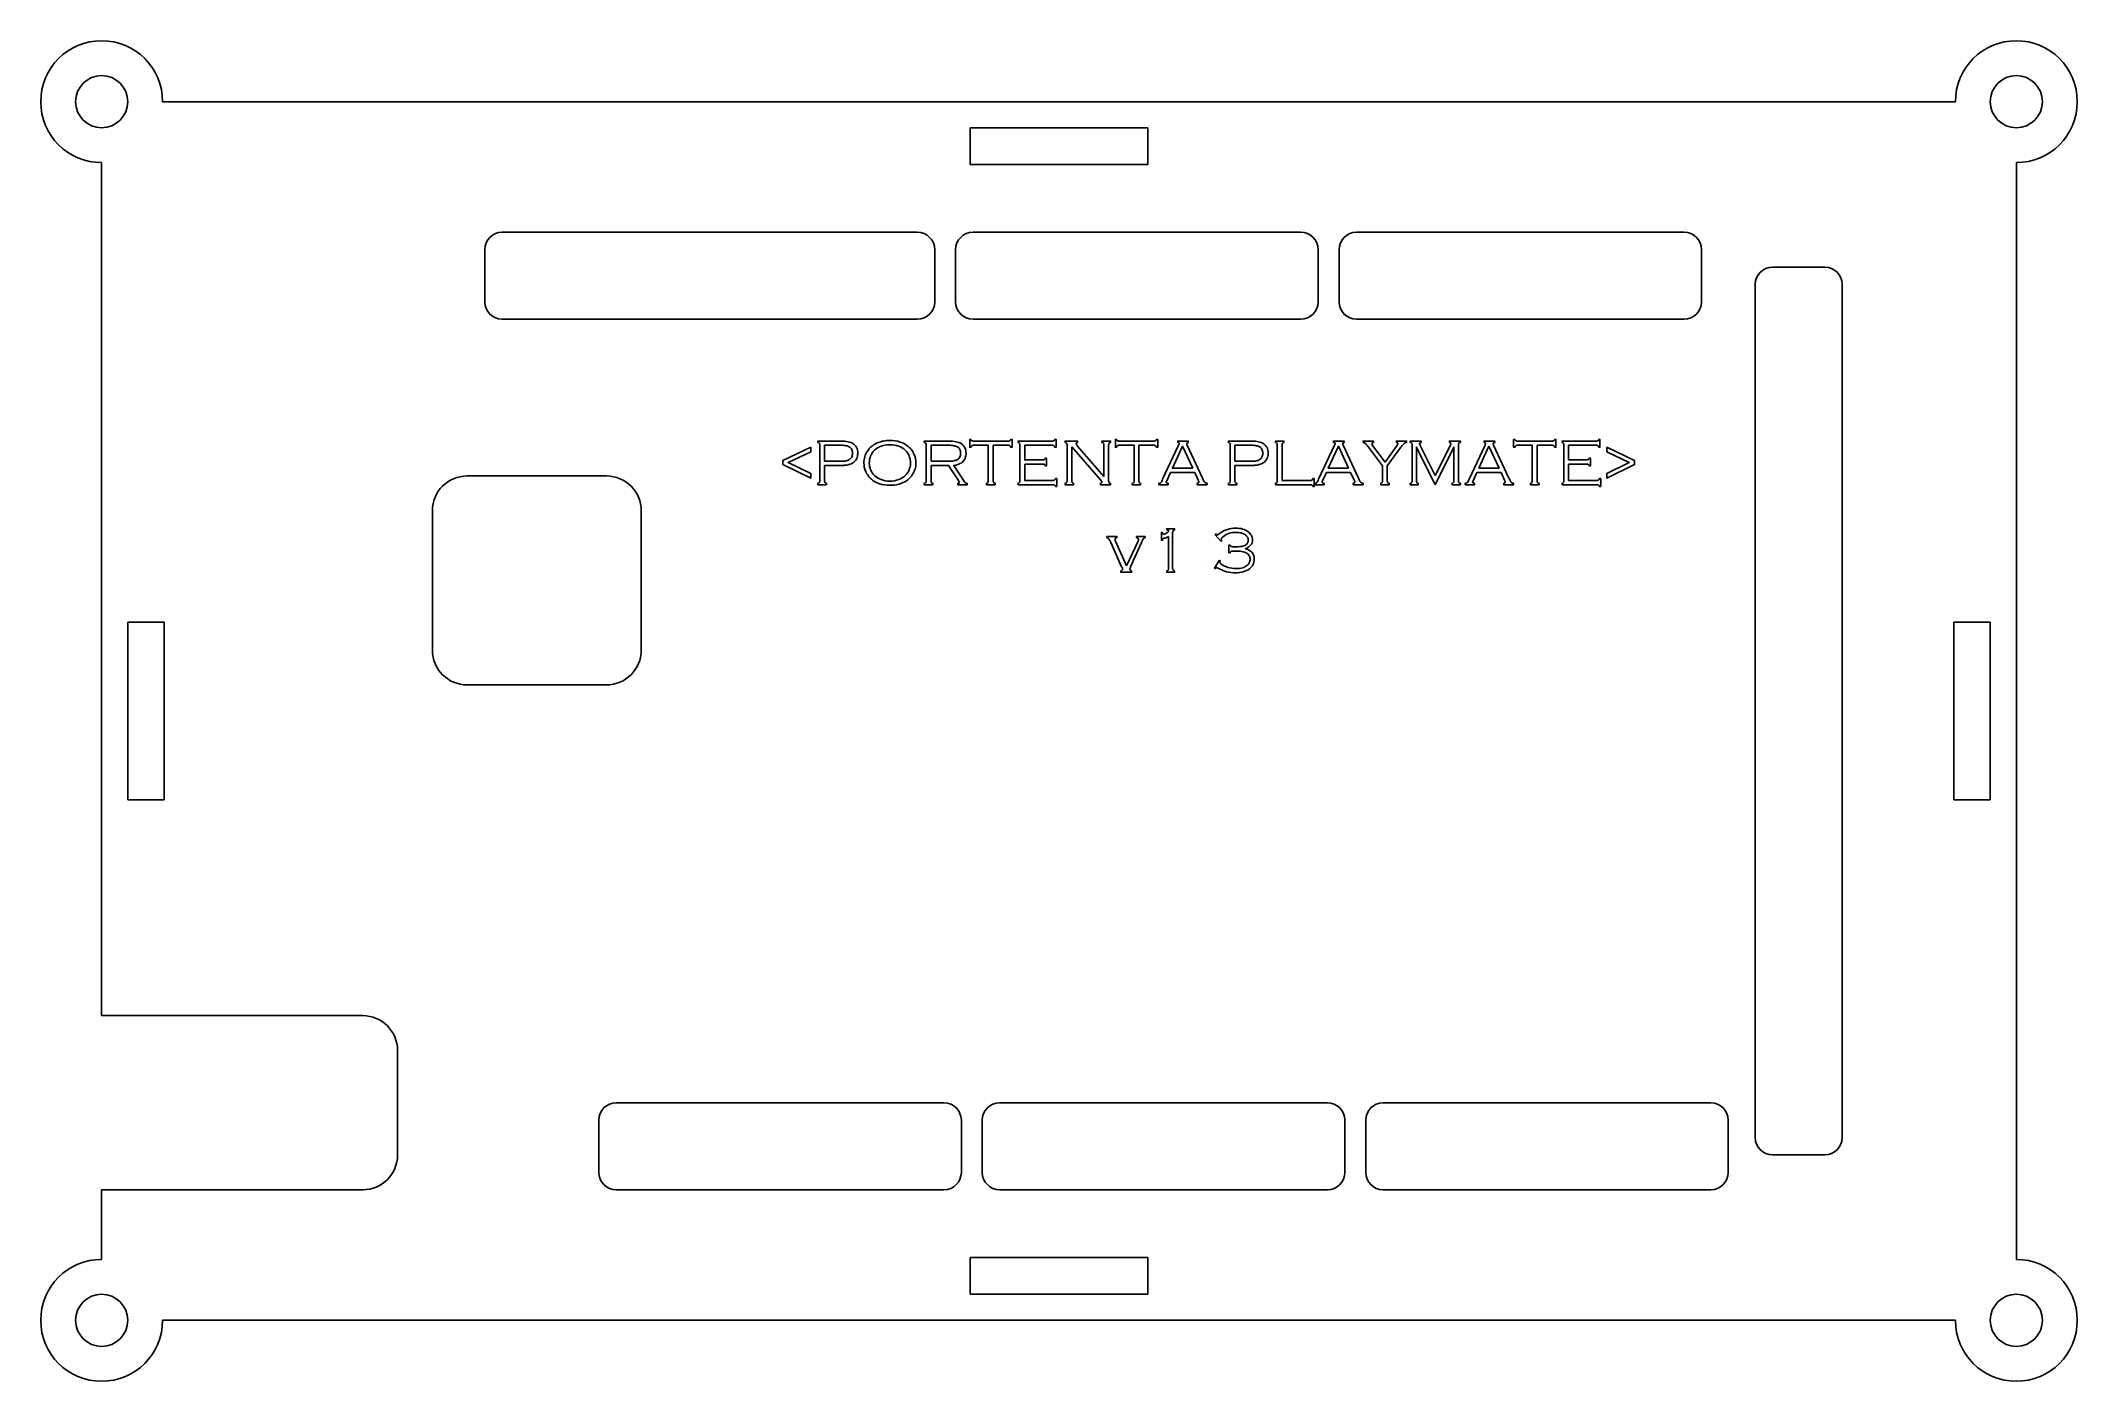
# Model space of a CAD drawing. Header units: millimetres. Extents: x -4 to 114, y -4 to 74.
import ezdxf

# ---------------------------------------------------------------- set-up
doc = ezdxf.new("R2010")
doc.units = ezdxf.units.MM

msp = doc.modelspace()

# ---------------------------------------------------------------- linework, layer by layer
at = {"color": 7, "linetype": 'Continuous', "lineweight": 25}
for p, q in [((106.5, 70), (3.5, 70)), ((60.1, 68.5), (49.9, 68.5)), ((49.9, 68.5), (49.9, 66.4)), ((60.1, 66.4), (60.1, 68.5)), ((0, 66.5), (0, 17.5)), ((49.9, 66.4), (60.1, 66.4)), ((110, 3.5), (110, 66.5)), ((46.86, 62.5), (23.01, 62.5)), ((68.89, 62.5), (50.06, 62.5)), ((90.91, 62.5), (72.09, 62.5)), ((22.01, 61.5), (22.01, 58.5)), ((47.86, 58.5), (47.86, 61.5)), ((49.06, 61.5), (49.06, 58.5)), ((69.89, 58.5), (69.89, 61.5)), ((71.09, 61.5), (71.09, 58.5)), ((91.91, 58.5), (91.91, 61.5)), ((99, 60.5), (96, 60.5)), ((95, 59.5), (95, 10.5)), ((100, 10.5), (100, 59.5)), ((23.01, 57.5), (46.86, 57.5)), ((50.06, 57.5), (68.89, 57.5)), ((72.09, 57.5), (90.91, 57.5)), ((29, 48.5), (21, 48.5)), ((19, 46.5), (19, 38.5)), ((31, 38.5), (31, 46.5)), ((3.6, 40.1), (1.5, 40.1)), ((1.5, 40.1), (1.5, 29.9)), ((3.6, 29.9), (3.6, 40.1)), ((108.5, 40.1), (106.4, 40.1)), ((106.4, 40.1), (106.4, 29.9)), ((108.5, 29.9), (108.5, 40.1)), ((21, 36.5), (29, 36.5)), ((1.5, 29.9), (3.6, 29.9)), ((106.4, 29.9), (108.5, 29.9)), ((15, 17.5), (0, 17.5)), ((17, 9.5), (17, 15.5)), ((48.39, 12.5), (29.56, 12.5)), ((70.42, 12.5), (51.59, 12.5)), ((92.45, 12.5), (73.62, 12.5)), ((28.56, 11.5), (28.56, 8.5)), ((49.39, 8.5), (49.39, 11.5)), ((50.59, 11.5), (50.59, 8.5)), ((71.42, 8.5), (71.42, 11.5)), ((72.62, 11.5), (72.62, 8.5)), ((93.45, 8.5), (93.45, 11.5)), ((96, 9.5), (99, 9.5)), ((0, 7.5), (15, 7.5)), ((0, 7.5), (0, 3.5)), ((29.56, 7.5), (48.39, 7.5)), ((51.59, 7.5), (70.42, 7.5)), ((73.62, 7.5), (92.45, 7.5)), ((60.1, 3.6), (49.9, 3.6)), ((49.9, 3.6), (49.9, 1.5)), ((60.1, 1.5), (60.1, 3.6)), ((49.9, 1.5), (60.1, 1.5)), ((3.5, 0), (106.5, 0))]:
    msp.add_line(p, q, dxfattribs=at)
at = {"color": 7, "linetype": 'Continuous'}
msp.add_line((63.24, 43.35), (63.24, 43.35), dxfattribs=at)
at = {"color": 7, "linetype": 'Continuous', "flags": 128}
for points in [[(41.53, 49.11), (41.53, 48.2), (41.53, 48.2), (41.54, 48.17), (41.54, 48.15), (41.55, 48.13), (41.56, 48.12), (41.57, 48.1), (41.59, 48.09), (41.61, 48.08), (41.64, 48.07), (41.64, 48.07), (41.64, 48), (41.64, 48), (41.15, 48), (41.15, 48), (41.15, 48.07), (41.15, 48.07), (41.18, 48.08), (41.2, 48.09), (41.22, 48.1), (41.23, 48.12), (41.24, 48.13), (41.25, 48.15), (41.26, 48.18), (41.26, 48.2), (41.26, 48.2), (41.26, 50.3), (41.26, 50.3), (41.26, 50.33), (41.25, 50.35), (41.24, 50.37), (41.23, 50.38), (41.22, 50.4), (41.2, 50.41), (41.18, 50.42), (41.15, 50.43), (41.15, 50.43), (41.15, 50.5), (41.15, 50.5), (42.46, 50.5), (42.46, 50.5), (42.59, 50.5), (42.7, 50.49), (42.8, 50.48), (42.88, 50.47), (42.96, 50.45), (43.03, 50.43), (43.1, 50.4), (43.16, 50.36), (43.16, 50.36), (43.22, 50.32), (43.27, 50.27), (43.32, 50.21), (43.36, 50.15), (43.36, 50.15), (43.4, 50.07), (43.42, 49.99), (43.44, 49.9), (43.44, 49.81), (43.44, 49.81), (43.44, 49.75), (43.43, 49.69), (43.42, 49.63), (43.4, 49.57), (43.38, 49.52), (43.36, 49.46), (43.32, 49.41), (43.29, 49.37), (43.29, 49.37), (43.22, 49.3), (43.15, 49.25), (43.07, 49.2), (42.98, 49.17), (42.93, 49.15), (42.88, 49.14), (42.82, 49.13), (42.75, 49.13), (42.68, 49.12), (42.61, 49.11), (42.53, 49.11), (42.45, 49.11), (42.45, 49.11), (41.53, 49.11)], [(45.28, 50.53), (45.44, 50.53), (45.59, 50.51), (45.74, 50.49), (45.88, 50.45), (46.01, 50.4), (46.13, 50.34), (46.24, 50.27), (46.34, 50.19), (46.34, 50.19), (46.4, 50.14), (46.45, 50.09), (46.5, 50.04), (46.54, 49.98), (46.58, 49.92), (46.62, 49.86), (46.65, 49.79), (46.68, 49.72), (46.68, 49.72), (46.73, 49.61), (46.75, 49.49), (46.77, 49.36), (46.78, 49.23), (46.78, 49.23), (46.77, 49.15), (46.77, 49.06), (46.75, 48.97), (46.73, 48.89), (46.7, 48.81), (46.66, 48.73), (46.62, 48.65), (46.57, 48.57), (46.57, 48.57), (46.52, 48.49), (46.45, 48.41), (46.38, 48.34), (46.31, 48.28), (46.23, 48.22), (46.14, 48.17), (46.05, 48.12), (45.95, 48.08), (45.95, 48.08), (45.88, 48.05), (45.8, 48.03), (45.72, 48.01), (45.64, 47.99), (45.55, 47.98), (45.47, 47.97), (45.38, 47.97), (45.28, 47.97), (45.28, 47.97), (45.12, 47.97), (44.97, 47.99), (44.83, 48.01), (44.69, 48.05), (44.56, 48.1), (44.44, 48.16), (44.33, 48.23), (44.23, 48.31), (44.23, 48.31), (44.17, 48.36), (44.12, 48.41), (44.07, 48.46), (44.03, 48.52), (43.99, 48.58), (43.95, 48.64), (43.92, 48.71), (43.88, 48.78), (43.88, 48.78), (43.84, 48.89), (43.81, 49.01), (43.8, 49.13), (43.79, 49.25), (43.79, 49.25), (43.79, 49.34), (43.8, 49.43), (43.82, 49.52), (43.84, 49.61), (43.87, 49.69), (43.91, 49.77), (43.95, 49.85), (43.99, 49.93), (43.99, 49.93), (44.05, 50.01), (44.11, 50.09), (44.18, 50.16), (44.26, 50.22), (44.34, 50.28), (44.42, 50.33), (44.52, 50.38), (44.61, 50.42), (44.61, 50.42), (44.69, 50.45), (44.76, 50.47), (44.84, 50.49), (44.92, 50.5), (45.01, 50.52), (45.09, 50.53), (45.19, 50.53), (45.28, 50.53)], [(47.65, 49.11), (47.65, 48.22), (47.65, 48.22), (47.65, 48.19), (47.65, 48.16), (47.66, 48.14), (47.67, 48.12), (47.68, 48.1), (47.7, 48.09), (47.72, 48.08), (47.75, 48.07), (47.75, 48.07), (47.75, 48), (47.75, 48), (47.26, 48), (47.26, 48), (47.26, 48.07), (47.26, 48.07), (47.29, 48.08), (47.32, 48.09), (47.33, 48.1), (47.35, 48.12), (47.36, 48.14), (47.36, 48.16), (47.37, 48.19), (47.37, 48.23), (47.37, 48.23), (47.37, 50.27), (47.37, 50.27), (47.37, 50.31), (47.36, 50.34), (47.36, 50.36), (47.35, 50.38), (47.33, 50.4), (47.32, 50.41), (47.29, 50.42), (47.26, 50.43), (47.26, 50.43), (47.26, 50.5), (47.26, 50.5), (48.64, 50.5), (48.64, 50.5), (48.77, 50.5), (48.89, 50.49), (49, 50.48), (49.08, 50.47), (49.16, 50.45), (49.24, 50.43), (49.31, 50.4), (49.37, 50.36), (49.37, 50.36), (49.43, 50.32), (49.48, 50.27), (49.53, 50.21), (49.57, 50.15), (49.57, 50.15), (49.61, 50.07), (49.64, 49.98), (49.65, 49.89), (49.66, 49.8), (49.66, 49.8), (49.66, 49.73), (49.65, 49.66), (49.63, 49.59), (49.61, 49.53), (49.59, 49.47), (49.55, 49.42), (49.51, 49.37), (49.47, 49.32), (49.42, 49.28), (49.37, 49.24), (49.31, 49.21), (49.24, 49.18), (49.18, 49.15), (49.1, 49.13), (49.03, 49.12), (48.95, 49.11), (48.95, 49.11), (49.57, 48.16), (49.57, 48.16), (49.6, 48.12), (49.64, 48.09), (49.68, 48.07), (49.73, 48.07), (49.73, 48.07), (49.73, 48), (49.73, 48), (49.19, 48), (49.19, 48), (49.19, 48.07), (49.19, 48.07), (49.23, 48.08), (49.26, 48.09), (49.27, 48.1), (49.28, 48.12), (49.28, 48.12), (49.27, 48.13), (49.26, 48.16), (49.24, 48.19), (49.22, 48.24), (49.22, 48.24), (48.66, 49.11), (48.66, 49.11), (47.65, 49.11)], [(51.22, 50.26), (51.22, 48.23), (51.22, 48.23), (51.22, 48.19), (51.23, 48.16), (51.23, 48.14), (51.24, 48.12), (51.26, 48.1), (51.27, 48.09), (51.3, 48.08), (51.33, 48.07), (51.33, 48.07), (51.33, 48), (51.33, 48), (50.84, 48), (50.84, 48), (50.84, 48.07), (50.84, 48.07), (50.87, 48.08), (50.89, 48.09), (50.91, 48.1), (50.92, 48.12), (50.93, 48.14), (50.94, 48.16), (50.94, 48.19), (50.94, 48.23), (50.94, 48.23), (50.94, 50.26), (50.94, 50.26), (50.1, 50.26), (50.1, 50.26), (50.06, 50.26), (50.03, 50.25), (50, 50.25), (49.99, 50.24), (49.97, 50.22), (49.96, 50.21), (49.95, 50.18), (49.94, 50.15), (49.94, 50.15), (49.87, 50.15), (49.87, 50.15), (49.87, 50.6), (49.87, 50.6), (49.94, 50.6), (49.94, 50.6), (49.95, 50.58), (49.96, 50.55), (49.97, 50.53), (49.99, 50.52), (50, 50.51), (50.03, 50.51), (50.06, 50.5), (50.09, 50.5), (50.09, 50.5), (52.07, 50.5), (52.07, 50.5), (52.11, 50.5), (52.14, 50.51), (52.16, 50.51), (52.18, 50.52), (52.2, 50.53), (52.21, 50.55), (52.22, 50.58), (52.23, 50.6), (52.23, 50.6), (52.3, 50.6), (52.3, 50.6), (52.3, 50.15), (52.3, 50.15), (52.23, 50.15), (52.23, 50.15), (52.22, 50.18), (52.21, 50.21), (52.2, 50.22), (52.18, 50.24), (52.16, 50.25), (52.14, 50.25), (52.11, 50.26), (52.07, 50.26), (52.07, 50.26), (51.22, 50.26)], [(53.03, 49.18), (53.03, 48.24), (53.03, 48.24), (54.64, 48.24), (54.64, 48.24), (54.68, 48.24), (54.71, 48.25), (54.73, 48.25), (54.75, 48.26), (54.76, 48.28), (54.78, 48.3), (54.79, 48.32), (54.8, 48.35), (54.8, 48.35), (54.87, 48.35), (54.87, 48.35), (54.87, 47.9), (54.87, 47.9), (54.8, 47.9), (54.8, 47.9), (54.79, 47.92), (54.78, 47.95), (54.76, 47.97), (54.75, 47.98), (54.73, 47.99), (54.71, 47.99), (54.68, 48), (54.64, 48), (54.64, 48), (52.65, 48), (52.65, 48), (52.65, 48.07), (52.65, 48.07), (52.68, 48.08), (52.7, 48.09), (52.72, 48.1), (52.73, 48.12), (52.74, 48.14), (52.75, 48.16), (52.75, 48.19), (52.75, 48.23), (52.75, 48.23), (52.75, 50.27), (52.75, 50.27), (52.75, 50.31), (52.74, 50.34), (52.74, 50.36), (52.73, 50.38), (52.72, 50.4), (52.7, 50.41), (52.67, 50.42), (52.65, 50.43), (52.65, 50.43), (52.65, 50.5), (52.65, 50.5), (54.61, 50.5), (54.61, 50.5), (54.64, 50.5), (54.67, 50.51), (54.7, 50.51), (54.72, 50.52), (54.73, 50.53), (54.74, 50.55), (54.75, 50.58), (54.76, 50.6), (54.76, 50.6), (54.83, 50.6), (54.83, 50.6), (54.83, 50.15), (54.83, 50.15), (54.76, 50.15), (54.76, 50.15), (54.75, 50.18), (54.74, 50.2), (54.73, 50.22), (54.72, 50.24), (54.7, 50.25), (54.67, 50.25), (54.64, 50.26), (54.61, 50.26), (54.61, 50.26), (53.03, 50.26), (53.03, 50.26), (53.03, 49.42), (53.03, 49.42), (54.05, 49.42), (54.05, 49.42), (54.09, 49.42), (54.12, 49.43), (54.14, 49.44), (54.16, 49.44), (54.18, 49.46), (54.19, 49.48), (54.2, 49.5), (54.21, 49.53), (54.21, 49.53), (54.28, 49.53), (54.28, 49.53), (54.28, 49.08), (54.28, 49.08), (54.21, 49.08), (54.21, 49.08), (54.2, 49.1), (54.19, 49.13), (54.18, 49.15), (54.16, 49.16), (54.14, 49.17), (54.12, 49.18), (54.09, 49.18), (54.05, 49.18), (54.05, 49.18), (53.03, 49.18)], [(55.74, 50.17), (55.74, 48.23), (55.74, 48.23), (55.74, 48.19), (55.74, 48.16), (55.75, 48.14), (55.76, 48.12), (55.77, 48.1), (55.79, 48.09), (55.81, 48.08), (55.84, 48.07), (55.84, 48.07), (55.84, 48), (55.84, 48), (55.35, 48), (55.35, 48), (55.35, 48.07), (55.35, 48.07), (55.38, 48.08), (55.41, 48.09), (55.43, 48.1), (55.44, 48.12), (55.45, 48.14), (55.45, 48.16), (55.46, 48.19), (55.46, 48.23), (55.46, 48.23), (55.46, 50.27), (55.46, 50.27), (55.46, 50.31), (55.45, 50.34), (55.45, 50.36), (55.44, 50.38), (55.42, 50.4), (55.41, 50.41), (55.38, 50.42), (55.35, 50.43), (55.35, 50.43), (55.35, 50.5), (55.35, 50.5), (56.07, 50.5), (56.07, 50.5), (56.07, 50.43), (56.07, 50.43), (56.04, 50.41), (56.01, 50.4), (55.99, 50.37), (55.99, 50.35), (55.99, 50.35), (55.99, 50.33), (56.01, 50.3), (56.04, 50.26), (56.07, 50.21), (56.07, 50.21), (57.58, 48.47), (57.58, 48.47), (57.58, 50.27), (57.58, 50.27), (57.58, 50.31), (57.57, 50.34), (57.56, 50.36), (57.56, 50.38), (57.54, 50.4), (57.52, 50.41), (57.5, 50.42), (57.47, 50.43), (57.47, 50.43), (57.47, 50.5), (57.47, 50.5), (57.96, 50.5), (57.96, 50.5), (57.96, 50.43), (57.96, 50.43), (57.93, 50.42), (57.91, 50.41), (57.89, 50.4), (57.88, 50.38), (57.87, 50.36), (57.86, 50.34), (57.86, 50.31), (57.85, 50.27), (57.85, 50.27), (57.85, 48.23), (57.85, 48.23), (57.86, 48.19), (57.86, 48.16), (57.87, 48.14), (57.88, 48.12), (57.89, 48.1), (57.91, 48.09), (57.93, 48.08), (57.96, 48.07), (57.96, 48.07), (57.96, 48), (57.96, 48), (57.38, 48), (57.38, 48), (57.38, 48.07), (57.38, 48.07), (57.42, 48.08), (57.44, 48.1), (57.46, 48.12), (57.46, 48.14), (57.46, 48.14), (57.46, 48.17), (57.44, 48.2), (57.42, 48.23), (57.39, 48.27), (57.39, 48.27), (55.74, 50.17)], [(59.59, 50.26), (59.59, 48.23), (59.59, 48.23), (59.59, 48.19), (59.6, 48.16), (59.6, 48.14), (59.61, 48.12), (59.62, 48.1), (59.64, 48.09), (59.67, 48.08), (59.69, 48.07), (59.69, 48.07), (59.69, 48), (59.69, 48), (59.21, 48), (59.21, 48), (59.21, 48.07), (59.21, 48.07), (59.24, 48.08), (59.26, 48.09), (59.28, 48.1), (59.29, 48.12), (59.3, 48.14), (59.31, 48.16), (59.31, 48.19), (59.31, 48.23), (59.31, 48.23), (59.31, 50.26), (59.31, 50.26), (58.46, 50.26), (58.46, 50.26), (58.43, 50.26), (58.4, 50.25), (58.37, 50.25), (58.35, 50.24), (58.34, 50.22), (58.33, 50.21), (58.31, 50.18), (58.31, 50.15), (58.31, 50.15), (58.24, 50.15), (58.24, 50.15), (58.24, 50.6), (58.24, 50.6), (58.31, 50.6), (58.31, 50.6), (58.31, 50.58), (58.33, 50.55), (58.34, 50.53), (58.35, 50.52), (58.37, 50.51), (58.4, 50.51), (58.43, 50.5), (58.46, 50.5), (58.46, 50.5), (60.44, 50.5), (60.44, 50.5), (60.48, 50.5), (60.51, 50.51), (60.53, 50.51), (60.55, 50.52), (60.56, 50.53), (60.58, 50.55), (60.59, 50.58), (60.6, 50.6), (60.6, 50.6), (60.67, 50.6), (60.67, 50.6), (60.67, 50.15), (60.67, 50.15), (60.6, 50.15), (60.6, 50.15), (60.59, 50.18), (60.58, 50.21), (60.56, 50.22), (60.55, 50.24), (60.53, 50.25), (60.5, 50.25), (60.48, 50.26), (60.44, 50.26), (60.44, 50.26), (59.59, 50.26)], [(62.8, 48.69), (61.41, 48.69), (61.41, 48.69), (61.19, 48.23), (61.19, 48.23), (61.17, 48.2), (61.16, 48.18), (61.16, 48.16), (61.15, 48.14), (61.15, 48.14), (61.16, 48.12), (61.18, 48.1), (61.22, 48.08), (61.27, 48.07), (61.27, 48.07), (61.27, 48), (61.27, 48), (60.74, 48), (60.74, 48), (60.74, 48.07), (60.74, 48.07), (60.77, 48.08), (60.8, 48.09), (60.83, 48.1), (60.85, 48.12), (60.87, 48.15), (60.9, 48.19), (60.92, 48.24), (60.95, 48.31), (60.95, 48.31), (61.87, 50.26), (61.87, 50.26), (61.89, 50.3), (61.9, 50.32), (61.9, 50.34), (61.91, 50.36), (61.91, 50.36), (61.9, 50.38), (61.88, 50.4), (61.86, 50.42), (61.82, 50.43), (61.82, 50.43), (61.82, 50.5), (61.82, 50.5), (62.43, 50.5), (62.43, 50.5), (62.43, 50.43), (62.43, 50.43), (62.39, 50.41), (62.36, 50.4), (62.34, 50.38), (62.34, 50.35), (62.34, 50.35), (62.34, 50.34), (62.34, 50.32), (62.35, 50.3), (62.37, 50.26), (62.37, 50.26), (63.25, 48.38), (63.25, 48.38), (63.27, 48.33), (63.29, 48.28), (63.31, 48.24), (63.33, 48.21), (63.35, 48.18), (63.36, 48.16), (63.37, 48.14), (63.38, 48.13), (63.4, 48.11), (63.43, 48.1), (63.47, 48.08), (63.51, 48.07), (63.51, 48.07), (63.51, 48), (63.51, 48), (62.94, 48), (62.94, 48), (62.94, 48.07), (62.94, 48.07), (62.98, 48.08), (63.02, 48.1), (63.03, 48.12), (63.04, 48.15), (63.04, 48.15), (63.04, 48.17), (63.03, 48.19), (63.02, 48.22), (63, 48.26), (63, 48.26), (62.8, 48.69)], [(65.11, 49.11), (65.11, 48.2), (65.11, 48.2), (65.11, 48.17), (65.12, 48.15), (65.12, 48.13), (65.13, 48.12), (65.15, 48.1), (65.17, 48.09), (65.19, 48.08), (65.22, 48.07), (65.22, 48.07), (65.22, 48), (65.22, 48), (64.73, 48), (64.73, 48), (64.73, 48.07), (64.73, 48.07), (64.76, 48.08), (64.78, 48.09), (64.8, 48.1), (64.81, 48.12), (64.82, 48.13), (64.83, 48.15), (64.83, 48.18), (64.83, 48.2), (64.83, 48.2), (64.83, 50.3), (64.83, 50.3), (64.83, 50.33), (64.83, 50.35), (64.82, 50.37), (64.81, 50.38), (64.8, 50.4), (64.78, 50.41), (64.76, 50.42), (64.73, 50.43), (64.73, 50.43), (64.73, 50.5), (64.73, 50.5), (66.03, 50.5), (66.03, 50.5), (66.16, 50.5), (66.28, 50.49), (66.38, 50.48), (66.46, 50.47), (66.54, 50.45), (66.61, 50.43), (66.67, 50.4), (66.73, 50.36), (66.73, 50.36), (66.79, 50.32), (66.85, 50.27), (66.89, 50.21), (66.94, 50.15), (66.94, 50.15), (66.97, 50.07), (67, 49.99), (67.02, 49.9), (67.02, 49.81), (67.02, 49.81), (67.02, 49.75), (67.01, 49.69), (67, 49.63), (66.98, 49.57), (66.96, 49.52), (66.93, 49.46), (66.9, 49.41), (66.86, 49.37), (66.86, 49.37), (66.8, 49.3), (66.73, 49.25), (66.64, 49.2), (66.56, 49.17), (66.51, 49.15), (66.45, 49.14), (66.39, 49.13), (66.33, 49.13), (66.26, 49.12), (66.19, 49.11), (66.11, 49.11), (66.02, 49.11), (66.02, 49.11), (65.11, 49.11)], [(67.82, 48.24), (69.43, 48.24), (69.43, 48.24), (69.47, 48.24), (69.5, 48.25), (69.52, 48.25), (69.54, 48.26), (69.56, 48.28), (69.57, 48.3), (69.58, 48.32), (69.59, 48.35), (69.59, 48.35), (69.66, 48.35), (69.66, 48.35), (69.66, 47.9), (69.66, 47.9), (69.59, 47.9), (69.59, 47.9), (69.58, 47.92), (69.57, 47.95), (69.56, 47.97), (69.54, 47.98), (69.52, 47.99), (69.5, 47.99), (69.47, 48), (69.43, 48), (69.43, 48), (67.44, 48), (67.44, 48), (67.44, 48.07), (67.44, 48.07), (67.47, 48.08), (67.49, 48.09), (67.51, 48.1), (67.52, 48.12), (67.53, 48.14), (67.54, 48.16), (67.54, 48.19), (67.54, 48.23), (67.54, 48.23), (67.54, 50.27), (67.54, 50.27), (67.54, 50.31), (67.54, 50.34), (67.53, 50.36), (67.52, 50.38), (67.51, 50.4), (67.49, 50.41), (67.47, 50.42), (67.44, 50.43), (67.44, 50.43), (67.44, 50.5), (67.44, 50.5), (67.92, 50.5), (67.92, 50.5), (67.92, 50.43), (67.92, 50.43), (67.9, 50.42), (67.87, 50.41), (67.85, 50.4), (67.84, 50.38), (67.83, 50.36), (67.82, 50.34), (67.82, 50.31), (67.82, 50.27), (67.82, 50.27), (67.82, 48.24)], [(71.75, 48.69), (70.36, 48.69), (70.36, 48.69), (70.14, 48.23), (70.14, 48.23), (70.13, 48.2), (70.12, 48.18), (70.12, 48.16), (70.11, 48.14), (70.11, 48.14), (70.12, 48.12), (70.14, 48.1), (70.18, 48.08), (70.23, 48.07), (70.23, 48.07), (70.23, 48), (70.23, 48), (69.69, 48), (69.69, 48), (69.69, 48.07), (69.69, 48.07), (69.73, 48.08), (69.76, 48.09), (69.79, 48.1), (69.81, 48.12), (69.83, 48.15), (69.86, 48.19), (69.88, 48.24), (69.91, 48.31), (69.91, 48.31), (70.83, 50.26), (70.83, 50.26), (70.85, 50.3), (70.86, 50.32), (70.86, 50.34), (70.86, 50.36), (70.86, 50.36), (70.86, 50.38), (70.84, 50.4), (70.81, 50.42), (70.77, 50.43), (70.77, 50.43), (70.77, 50.5), (70.77, 50.5), (71.38, 50.5), (71.38, 50.5), (71.38, 50.43), (71.38, 50.43), (71.34, 50.41), (71.32, 50.4), (71.3, 50.38), (71.29, 50.35), (71.29, 50.35), (71.3, 50.34), (71.3, 50.32), (71.31, 50.3), (71.33, 50.26), (71.33, 50.26), (72.21, 48.38), (72.21, 48.38), (72.23, 48.33), (72.25, 48.28), (72.27, 48.24), (72.29, 48.21), (72.3, 48.18), (72.32, 48.16), (72.33, 48.14), (72.34, 48.13), (72.36, 48.11), (72.39, 48.1), (72.42, 48.08), (72.47, 48.07), (72.47, 48.07), (72.47, 48), (72.47, 48), (71.9, 48), (71.9, 48), (71.9, 48.07), (71.9, 48.07), (71.94, 48.08), (71.97, 48.1), (71.99, 48.12), (72, 48.15), (72, 48.15), (72, 48.17), (71.99, 48.19), (71.98, 48.22), (71.96, 48.26), (71.96, 48.26), (71.75, 48.69)], [(73.86, 49.09), (73.86, 48.22), (73.86, 48.22), (73.86, 48.19), (73.87, 48.16), (73.87, 48.14), (73.88, 48.12), (73.9, 48.1), (73.91, 48.09), (73.94, 48.08), (73.97, 48.07), (73.97, 48.07), (73.97, 48), (73.97, 48), (73.48, 48), (73.48, 48), (73.48, 48.07), (73.48, 48.07), (73.51, 48.08), (73.53, 48.09), (73.55, 48.1), (73.56, 48.12), (73.57, 48.14), (73.58, 48.16), (73.58, 48.19), (73.58, 48.22), (73.58, 48.22), (73.58, 49.09), (73.58, 49.09), (72.78, 50.15), (72.78, 50.15), (72.75, 50.2), (72.72, 50.23), (72.69, 50.27), (72.67, 50.29), (72.65, 50.32), (72.63, 50.34), (72.61, 50.36), (72.6, 50.37), (72.57, 50.39), (72.54, 50.41), (72.51, 50.42), (72.47, 50.43), (72.47, 50.43), (72.47, 50.5), (72.47, 50.5), (73.06, 50.5), (73.06, 50.5), (73.06, 50.43), (73.06, 50.43), (73.03, 50.42), (73, 50.4), (72.99, 50.38), (72.98, 50.36), (72.98, 50.36), (72.99, 50.33), (73, 50.28), (73.03, 50.24), (73.06, 50.18), (73.06, 50.18), (73.73, 49.3), (73.73, 49.3), (74.38, 50.21), (74.38, 50.21), (74.42, 50.26), (74.44, 50.31), (74.46, 50.34), (74.46, 50.36), (74.46, 50.36), (74.46, 50.39), (74.44, 50.4), (74.42, 50.42), (74.38, 50.43), (74.38, 50.43), (74.38, 50.5), (74.38, 50.5), (74.97, 50.5), (74.97, 50.5), (74.97, 50.43), (74.97, 50.43), (74.93, 50.42), (74.89, 50.4), (74.85, 50.38), (74.82, 50.35), (74.82, 50.35), (74.75, 50.29), (74.7, 50.23), (74.67, 50.19), (74.64, 50.15), (74.64, 50.15), (73.86, 49.09)], [(76.62, 48), (75.53, 50.16), (75.53, 50.16), (75.53, 48.23), (75.53, 48.23), (75.53, 48.2), (75.53, 48.16), (75.54, 48.14), (75.55, 48.12), (75.56, 48.11), (75.58, 48.09), (75.6, 48.08), (75.63, 48.07), (75.63, 48.07), (75.63, 48), (75.63, 48), (75.18, 48), (75.18, 48), (75.18, 48.07), (75.18, 48.07), (75.21, 48.08), (75.23, 48.09), (75.25, 48.1), (75.26, 48.12), (75.27, 48.14), (75.28, 48.16), (75.28, 48.19), (75.28, 48.23), (75.28, 48.23), (75.28, 50.27), (75.28, 50.27), (75.28, 50.31), (75.28, 50.34), (75.27, 50.36), (75.26, 50.38), (75.25, 50.4), (75.23, 50.41), (75.21, 50.42), (75.18, 50.43), (75.18, 50.43), (75.18, 50.5), (75.18, 50.5), (75.8, 50.5), (75.8, 50.5), (75.8, 50.43), (75.8, 50.43), (75.76, 50.41), (75.74, 50.4), (75.72, 50.38), (75.71, 50.35), (75.71, 50.35), (75.72, 50.34), (75.73, 50.31), (75.75, 50.27), (75.77, 50.21), (75.77, 50.21), (76.62, 48.53), (76.62, 48.53), (77.47, 50.23), (77.47, 50.23), (77.49, 50.27), (77.51, 50.3), (77.51, 50.33), (77.52, 50.35), (77.52, 50.35), (77.51, 50.38), (77.49, 50.4), (77.47, 50.41), (77.43, 50.43), (77.43, 50.43), (77.43, 50.5), (77.43, 50.5), (78.06, 50.5), (78.06, 50.5), (78.06, 50.43), (78.06, 50.43), (78.03, 50.42), (78.01, 50.41), (77.99, 50.4), (77.98, 50.38), (77.97, 50.36), (77.96, 50.34), (77.96, 50.31), (77.96, 50.27), (77.96, 50.27), (77.96, 48.23), (77.96, 48.23), (77.96, 48.19), (77.96, 48.16), (77.97, 48.14), (77.98, 48.12), (77.99, 48.1), (78.01, 48.09), (78.03, 48.08), (78.06, 48.07), (78.06, 48.07), (78.06, 48), (78.06, 48), (77.58, 48), (77.58, 48), (77.58, 48.07), (77.58, 48.07), (77.61, 48.08), (77.63, 48.09), (77.65, 48.1), (77.66, 48.12), (77.67, 48.14), (77.68, 48.16), (77.68, 48.19), (77.68, 48.23), (77.68, 48.23), (77.68, 50.16), (77.68, 50.16), (76.62, 48)], [(80.4, 48.69), (79.01, 48.69), (79.01, 48.69), (78.79, 48.23), (78.79, 48.23), (78.78, 48.2), (78.77, 48.18), (78.76, 48.16), (78.76, 48.14), (78.76, 48.14), (78.77, 48.12), (78.79, 48.1), (78.83, 48.08), (78.88, 48.07), (78.88, 48.07), (78.88, 48), (78.88, 48), (78.34, 48), (78.34, 48), (78.34, 48.07), (78.34, 48.07), (78.38, 48.08), (78.41, 48.09), (78.43, 48.1), (78.45, 48.12), (78.48, 48.15), (78.5, 48.19), (78.53, 48.24), (78.56, 48.31), (78.56, 48.31), (79.48, 50.26), (79.48, 50.26), (79.49, 50.3), (79.5, 50.32), (79.51, 50.34), (79.51, 50.36), (79.51, 50.36), (79.5, 50.38), (79.49, 50.4), (79.46, 50.42), (79.42, 50.43), (79.42, 50.43), (79.42, 50.5), (79.42, 50.5), (80.03, 50.5), (80.03, 50.5), (80.03, 50.43), (80.03, 50.43), (79.99, 50.41), (79.96, 50.4), (79.95, 50.38), (79.94, 50.35), (79.94, 50.35), (79.94, 50.34), (79.95, 50.32), (79.96, 50.3), (79.97, 50.26), (79.97, 50.26), (80.85, 48.38), (80.85, 48.38), (80.88, 48.33), (80.9, 48.28), (80.92, 48.24), (80.93, 48.21), (80.95, 48.18), (80.96, 48.16), (80.97, 48.14), (80.98, 48.13), (81, 48.11), (81.03, 48.1), (81.07, 48.08), (81.12, 48.07), (81.12, 48.07), (81.12, 48), (81.12, 48), (80.55, 48), (80.55, 48), (80.55, 48.07), (80.55, 48.07), (80.59, 48.08), (80.62, 48.1), (80.64, 48.12), (80.64, 48.15), (80.64, 48.15), (80.64, 48.17), (80.63, 48.19), (80.62, 48.22), (80.6, 48.26), (80.6, 48.26), (80.4, 48.69)], [(82.47, 50.26), (82.47, 48.23), (82.47, 48.23), (82.47, 48.19), (82.48, 48.16), (82.48, 48.14), (82.49, 48.12), (82.51, 48.1), (82.52, 48.09), (82.55, 48.08), (82.58, 48.07), (82.58, 48.07), (82.58, 48), (82.58, 48), (82.09, 48), (82.09, 48), (82.09, 48.07), (82.09, 48.07), (82.12, 48.08), (82.14, 48.09), (82.16, 48.1), (82.17, 48.12), (82.18, 48.14), (82.19, 48.16), (82.19, 48.19), (82.19, 48.23), (82.19, 48.23), (82.19, 50.26), (82.19, 50.26), (81.35, 50.26), (81.35, 50.26), (81.31, 50.26), (81.28, 50.25), (81.25, 50.25), (81.24, 50.24), (81.22, 50.22), (81.21, 50.21), (81.2, 50.18), (81.19, 50.15), (81.19, 50.15), (81.12, 50.15), (81.12, 50.15), (81.12, 50.6), (81.12, 50.6), (81.19, 50.6), (81.19, 50.6), (81.2, 50.58), (81.21, 50.55), (81.22, 50.53), (81.24, 50.52), (81.25, 50.51), (81.28, 50.51), (81.31, 50.5), (81.34, 50.5), (81.34, 50.5), (83.32, 50.5), (83.32, 50.5), (83.36, 50.5), (83.39, 50.51), (83.41, 50.51), (83.43, 50.52), (83.45, 50.53), (83.46, 50.55), (83.47, 50.58), (83.48, 50.6), (83.48, 50.6), (83.55, 50.6), (83.55, 50.6), (83.55, 50.15), (83.55, 50.15), (83.48, 50.15), (83.48, 50.15), (83.47, 50.18), (83.46, 50.21), (83.45, 50.22), (83.43, 50.24), (83.41, 50.25), (83.39, 50.25), (83.36, 50.26), (83.32, 50.26), (83.32, 50.26), (82.47, 50.26)], [(84.28, 49.18), (84.28, 48.24), (84.28, 48.24), (85.89, 48.24), (85.89, 48.24), (85.93, 48.24), (85.96, 48.25), (85.98, 48.25), (86, 48.26), (86.01, 48.28), (86.03, 48.3), (86.04, 48.32), (86.05, 48.35), (86.05, 48.35), (86.12, 48.35), (86.12, 48.35), (86.12, 47.9), (86.12, 47.9), (86.05, 47.9), (86.05, 47.9), (86.04, 47.92), (86.03, 47.95), (86.01, 47.97), (86, 47.98), (85.98, 47.99), (85.96, 47.99), (85.93, 48), (85.89, 48), (85.89, 48), (83.9, 48), (83.9, 48), (83.9, 48.07), (83.9, 48.07), (83.93, 48.08), (83.95, 48.09), (83.97, 48.1), (83.98, 48.12), (83.99, 48.14), (84, 48.16), (84, 48.19), (84, 48.23), (84, 48.23), (84, 50.27), (84, 50.27), (84, 50.31), (83.99, 50.34), (83.99, 50.36), (83.98, 50.38), (83.97, 50.4), (83.95, 50.41), (83.92, 50.42), (83.9, 50.43), (83.9, 50.43), (83.9, 50.5), (83.9, 50.5), (85.86, 50.5), (85.86, 50.5), (85.89, 50.5), (85.92, 50.51), (85.95, 50.51), (85.97, 50.52), (85.98, 50.53), (85.99, 50.55), (86, 50.58), (86.01, 50.6), (86.01, 50.6), (86.08, 50.6), (86.08, 50.6), (86.08, 50.15), (86.08, 50.15), (86.01, 50.15), (86.01, 50.15), (86, 50.18), (85.99, 50.2), (85.98, 50.22), (85.97, 50.24), (85.95, 50.25), (85.92, 50.25), (85.89, 50.26), (85.86, 50.26), (85.86, 50.26), (84.28, 50.26), (84.28, 50.26), (84.28, 49.42), (84.28, 49.42), (85.3, 49.42), (85.3, 49.42), (85.34, 49.42), (85.37, 49.43), (85.39, 49.44), (85.41, 49.44), (85.43, 49.46), (85.44, 49.48), (85.45, 49.5), (85.46, 49.53), (85.46, 49.53), (85.53, 49.53), (85.53, 49.53), (85.53, 49.08), (85.53, 49.08), (85.46, 49.08), (85.46, 49.08), (85.45, 49.1), (85.44, 49.13), (85.43, 49.15), (85.41, 49.16), (85.39, 49.17), (85.37, 49.18), (85.34, 49.18), (85.3, 49.18), (85.3, 49.18), (84.28, 49.18)], [(40.74, 50.15), (40.74, 49.89), (40.74, 49.89), (39.44, 49.27), (39.44, 49.27), (40.74, 48.65), (40.74, 48.65), (40.74, 48.38), (40.74, 48.38), (39.14, 49.15), (39.14, 49.15), (39.14, 49.39), (39.14, 49.39), (40.74, 50.15)], [(41.53, 49.35), (42.46, 49.35), (42.46, 49.35), (42.56, 49.36), (42.64, 49.36), (42.71, 49.36), (42.77, 49.37), (42.82, 49.38), (42.86, 49.39), (42.91, 49.41), (42.95, 49.44), (42.95, 49.44), (42.99, 49.46), (43.03, 49.5), (43.06, 49.54), (43.09, 49.58), (43.11, 49.63), (43.12, 49.68), (43.13, 49.74), (43.13, 49.8), (43.13, 49.8), (43.13, 49.87), (43.12, 49.93), (43.11, 49.98), (43.09, 50.03), (43.06, 50.07), (43.03, 50.11), (42.99, 50.15), (42.95, 50.18), (42.95, 50.18), (42.91, 50.2), (42.86, 50.22), (42.82, 50.23), (42.77, 50.24), (42.71, 50.25), (42.64, 50.25), (42.56, 50.26), (42.46, 50.26), (42.46, 50.26), (41.53, 50.26), (41.53, 50.26), (41.53, 49.35)], [(45.28, 50.29), (45.15, 50.29), (45.02, 50.27), (44.9, 50.25), (44.78, 50.21), (44.68, 50.17), (44.58, 50.11), (44.49, 50.05), (44.4, 49.98), (44.4, 49.98), (44.33, 49.9), (44.27, 49.82), (44.22, 49.74), (44.18, 49.65), (44.15, 49.56), (44.12, 49.46), (44.11, 49.36), (44.1, 49.25), (44.1, 49.25), (44.11, 49.14), (44.12, 49.04), (44.15, 48.94), (44.18, 48.85), (44.22, 48.76), (44.27, 48.68), (44.33, 48.6), (44.4, 48.52), (44.4, 48.52), (44.49, 48.45), (44.58, 48.39), (44.68, 48.33), (44.78, 48.29), (44.9, 48.25), (45.02, 48.23), (45.15, 48.21), (45.28, 48.21), (45.28, 48.21), (45.42, 48.21), (45.55, 48.23), (45.67, 48.25), (45.79, 48.29), (45.89, 48.33), (45.99, 48.39), (46.09, 48.45), (46.17, 48.52), (46.17, 48.52), (46.24, 48.6), (46.3, 48.68), (46.35, 48.76), (46.39, 48.85), (46.42, 48.94), (46.45, 49.03), (46.46, 49.13), (46.47, 49.24), (46.47, 49.24), (46.46, 49.35), (46.45, 49.46), (46.42, 49.56), (46.39, 49.65), (46.35, 49.74), (46.3, 49.83), (46.24, 49.9), (46.17, 49.98), (46.17, 49.98), (46.08, 50.05), (45.99, 50.12), (45.89, 50.17), (45.79, 50.21), (45.79, 50.21), (45.67, 50.25), (45.55, 50.27), (45.42, 50.29), (45.28, 50.29)], [(47.65, 49.35), (48.66, 49.35), (48.66, 49.35), (48.76, 49.36), (48.84, 49.36), (48.91, 49.36), (48.97, 49.37), (49.02, 49.38), (49.07, 49.4), (49.12, 49.41), (49.16, 49.44), (49.16, 49.44), (49.2, 49.46), (49.24, 49.5), (49.27, 49.54), (49.3, 49.58), (49.32, 49.63), (49.34, 49.68), (49.34, 49.74), (49.35, 49.8), (49.35, 49.8), (49.34, 49.87), (49.34, 49.93), (49.32, 49.98), (49.3, 50.03), (49.27, 50.07), (49.24, 50.11), (49.2, 50.15), (49.15, 50.18), (49.15, 50.18), (49.11, 50.2), (49.06, 50.22), (49.01, 50.23), (48.96, 50.24), (48.9, 50.25), (48.83, 50.25), (48.74, 50.26), (48.63, 50.26), (48.63, 50.26), (47.65, 50.26), (47.65, 50.26), (47.65, 49.35)], [(62.69, 48.94), (62.1, 50.21), (62.1, 50.21), (61.52, 48.94), (61.52, 48.94), (62.69, 48.94)], [(65.11, 49.35), (66.04, 49.35), (66.04, 49.35), (66.13, 49.36), (66.22, 49.36), (66.29, 49.36), (66.34, 49.37), (66.39, 49.38), (66.44, 49.39), (66.48, 49.41), (66.52, 49.44), (66.52, 49.44), (66.57, 49.46), (66.6, 49.5), (66.64, 49.54), (66.66, 49.58), (66.68, 49.63), (66.7, 49.68), (66.71, 49.74), (66.71, 49.8), (66.71, 49.8), (66.71, 49.87), (66.7, 49.93), (66.68, 49.98), (66.66, 50.03), (66.64, 50.07), (66.6, 50.11), (66.57, 50.15), (66.52, 50.18), (66.52, 50.18), (66.48, 50.2), (66.44, 50.22), (66.39, 50.23), (66.34, 50.24), (66.29, 50.25), (66.22, 50.25), (66.13, 50.26), (66.04, 50.26), (66.04, 50.26), (65.11, 50.26), (65.11, 50.26), (65.11, 49.35)], [(71.64, 48.94), (71.06, 50.21), (71.06, 50.21), (70.47, 48.94), (70.47, 48.94), (71.64, 48.94)], [(80.29, 48.94), (79.7, 50.21), (79.7, 50.21), (79.12, 48.94), (79.12, 48.94), (80.29, 48.94)], [(86.47, 50.15), (88.06, 49.39), (88.06, 49.39), (88.06, 49.15), (88.06, 49.15), (86.47, 48.38), (86.47, 48.38), (86.47, 48.65), (86.47, 48.65), (87.76, 49.27), (87.76, 49.27), (86.47, 49.89), (86.47, 49.89), (86.47, 50.15)], [(58.88, 43.34), (59.54, 44.75), (59.54, 44.75), (59.56, 44.8), (59.56, 44.85), (59.56, 44.85), (59.56, 44.87), (59.56, 44.89), (59.55, 44.9), (59.54, 44.92), (59.52, 44.93), (59.5, 44.94), (59.48, 44.95), (59.46, 44.95), (59.46, 44.95), (59.46, 45.02), (59.46, 45.02), (59.95, 45.02), (59.95, 45.02), (59.95, 44.95), (59.95, 44.95), (59.92, 44.94), (59.89, 44.92), (59.86, 44.91), (59.84, 44.89), (59.82, 44.86), (59.8, 44.81), (59.77, 44.76), (59.74, 44.68), (59.74, 44.68), (59.11, 43.29), (59.11, 43.29), (59.1, 43.24), (59.08, 43.2), (59.07, 43.17), (59.07, 43.14), (59.07, 43.14), (59.08, 43.1), (59.1, 43.08), (59.13, 43.06), (59.17, 43.04), (59.17, 43.04), (59.17, 42.97), (59.17, 42.97), (58.55, 42.97), (58.55, 42.97), (58.55, 43.04), (58.55, 43.04), (58.59, 43.06), (58.62, 43.08), (58.64, 43.11), (58.65, 43.14), (58.65, 43.14), (58.65, 43.17), (58.64, 43.2), (58.62, 43.24), (58.6, 43.29), (58.6, 43.29), (57.97, 44.68), (57.97, 44.68), (57.95, 44.72), (57.94, 44.76), (57.92, 44.79), (57.91, 44.82), (57.89, 44.84), (57.88, 44.86), (57.87, 44.88), (57.86, 44.89), (57.84, 44.91), (57.82, 44.92), (57.79, 44.94), (57.75, 44.95), (57.75, 44.95), (57.75, 45.02), (57.75, 45.02), (58.33, 45.02), (58.33, 45.02), (58.33, 44.95), (58.33, 44.95), (58.28, 44.94), (58.24, 44.92), (58.22, 44.89), (58.22, 44.85), (58.22, 44.85), (58.22, 44.83), (58.22, 44.81), (58.23, 44.78), (58.25, 44.75), (58.25, 44.75), (58.88, 43.34)], [(61.29, 45.03), (61.22, 44.99), (61.15, 44.95), (61.09, 44.93), (61.03, 44.92), (61.03, 44.92), (61.01, 44.91), (60.99, 44.91), (60.98, 44.9), (60.97, 44.89), (60.96, 44.88), (60.96, 44.87), (60.95, 44.84), (60.94, 44.81), (60.94, 44.81), (60.88, 44.81), (60.88, 44.81), (60.88, 45.26), (60.88, 45.26), (60.94, 45.26), (60.94, 45.26), (60.95, 45.23), (60.95, 45.2), (60.96, 45.18), (60.96, 45.17), (60.98, 45.16), (61.01, 45.16), (61.01, 45.16), (61.05, 45.16), (61.09, 45.18), (61.14, 45.2), (61.19, 45.23), (61.23, 45.26), (61.27, 45.29), (61.29, 45.32), (61.29, 45.35), (61.29, 45.35), (61.29, 45.36), (61.27, 45.38), (61.23, 45.39), (61.19, 45.4), (61.19, 45.4), (61.19, 45.47), (61.19, 45.47), (61.64, 45.47), (61.64, 45.47), (61.64, 45.4), (61.64, 45.4), (61.61, 45.39), (61.59, 45.38), (61.57, 45.37), (61.56, 45.36), (61.55, 45.34), (61.54, 45.31), (61.54, 45.28), (61.53, 45.25), (61.53, 45.25), (61.53, 43.19), (61.53, 43.19), (61.54, 43.16), (61.54, 43.13), (61.55, 43.11), (61.56, 43.09), (61.57, 43.08), (61.59, 43.06), (61.61, 43.05), (61.64, 43.04), (61.64, 43.04), (61.64, 42.97), (61.64, 42.97), (61.19, 42.97), (61.19, 42.97), (61.19, 43.04), (61.19, 43.04), (61.22, 43.05), (61.24, 43.06), (61.26, 43.07), (61.27, 43.09), (61.28, 43.11), (61.29, 43.13), (61.29, 43.16), (61.29, 43.2), (61.29, 43.2), (61.29, 45.03)], [(64.31, 44.74), (63.97, 45.12), (63.97, 45.12), (64.01, 45.16), (64.01, 45.16), (64.04, 45.14), (64.06, 45.12), (64.08, 45.12), (64.1, 45.11), (64.1, 45.11), (64.11, 45.12), (64.14, 45.13), (64.18, 45.16), (64.23, 45.19), (64.23, 45.19), (64.35, 45.27), (64.46, 45.34), (64.57, 45.39), (64.68, 45.43), (64.79, 45.47), (64.91, 45.49), (65.03, 45.5), (65.15, 45.51), (65.15, 45.51), (65.26, 45.5), (65.36, 45.49), (65.46, 45.48), (65.55, 45.45), (65.63, 45.43), (65.72, 45.39), (65.79, 45.35), (65.86, 45.3), (65.86, 45.3), (65.92, 45.25), (65.97, 45.2), (66.01, 45.14), (66.05, 45.08), (66.08, 45.02), (66.1, 44.96), (66.11, 44.89), (66.12, 44.82), (66.12, 44.82), (66.11, 44.74), (66.09, 44.66), (66.06, 44.59), (66.01, 44.52), (65.95, 44.46), (65.88, 44.41), (65.8, 44.36), (65.7, 44.32), (65.7, 44.32), (65.79, 44.29), (65.88, 44.26), (65.95, 44.22), (66.02, 44.17), (66.02, 44.17), (66.07, 44.13), (66.11, 44.08), (66.14, 44.03), (66.17, 43.97), (66.19, 43.91), (66.21, 43.85), (66.22, 43.79), (66.22, 43.72), (66.22, 43.72), (66.22, 43.63), (66.2, 43.55), (66.18, 43.48), (66.15, 43.41), (66.11, 43.34), (66.06, 43.28), (66, 43.22), (65.94, 43.16), (65.94, 43.16), (65.86, 43.11), (65.77, 43.07), (65.68, 43.03), (65.58, 42.99), (65.48, 42.97), (65.37, 42.95), (65.25, 42.94), (65.13, 42.94), (65.13, 42.94), (65, 42.94), (64.88, 42.95), (64.75, 42.97), (64.63, 43), (64.51, 43.04), (64.39, 43.09), (64.26, 43.14), (64.13, 43.21), (64.13, 43.21), (64.11, 43.22), (64.09, 43.23), (64.08, 43.24), (64.07, 43.24), (64.07, 43.24), (64.05, 43.23), (64.03, 43.22), (64.01, 43.21), (63.98, 43.18), (63.98, 43.18), (63.93, 43.21), (63.93, 43.21), (64.21, 43.65), (64.21, 43.65), (64.26, 43.62), (64.26, 43.62), (64.24, 43.58), (64.24, 43.55), (64.24, 43.55), (64.24, 43.53), (64.25, 43.51), (64.27, 43.49), (64.3, 43.46), (64.3, 43.46), (64.38, 43.4), (64.47, 43.34), (64.58, 43.3), (64.69, 43.25), (64.81, 43.22), (64.93, 43.2), (65.05, 43.19), (65.18, 43.18), (65.18, 43.18), (65.28, 43.18), (65.37, 43.19), (65.46, 43.2), (65.54, 43.22), (65.61, 43.25), (65.68, 43.28), (65.74, 43.31), (65.8, 43.35), (65.8, 43.35), (65.84, 43.39), (65.88, 43.43), (65.9, 43.47), (65.93, 43.52), (65.95, 43.56), (65.97, 43.61), (65.98, 43.66), (65.98, 43.71), (65.98, 43.71), (65.98, 43.76), (65.97, 43.81), (65.96, 43.86), (65.94, 43.9), (65.91, 43.94), (65.88, 43.98), (65.85, 44.02), (65.81, 44.05), (65.81, 44.05), (65.76, 44.08), (65.71, 44.11), (65.64, 44.13), (65.58, 44.15), (65.5, 44.17), (65.42, 44.18), (65.34, 44.19), (65.24, 44.19), (65.24, 44.19), (65, 44.19), (65, 44.19), (64.96, 44.19), (64.93, 44.18), (64.9, 44.18), (64.88, 44.17), (64.87, 44.15), (64.85, 44.13), (64.84, 44.11), (64.83, 44.08), (64.83, 44.08), (64.76, 44.08), (64.76, 44.08), (64.76, 44.53), (64.76, 44.53), (64.83, 44.53), (64.83, 44.53), (64.84, 44.51), (64.86, 44.48), (64.87, 44.46), (64.88, 44.45), (64.9, 44.44), (64.93, 44.44), (64.96, 44.43), (65, 44.43), (65, 44.43), (65.2, 44.43), (65.2, 44.43), (65.3, 44.43), (65.38, 44.44), (65.45, 44.44), (65.52, 44.45), (65.57, 44.47), (65.62, 44.48), (65.67, 44.51), (65.72, 44.53), (65.72, 44.53), (65.75, 44.56), (65.79, 44.59), (65.81, 44.62), (65.84, 44.65), (65.85, 44.69), (65.87, 44.73), (65.87, 44.77), (65.88, 44.81), (65.88, 44.81), (65.87, 44.86), (65.86, 44.9), (65.85, 44.94), (65.83, 44.98), (65.81, 45.01), (65.78, 45.05), (65.75, 45.08), (65.71, 45.11), (65.71, 45.11), (65.65, 45.15), (65.6, 45.18), (65.53, 45.2), (65.47, 45.23), (65.4, 45.24), (65.32, 45.25), (65.24, 45.26), (65.16, 45.26), (65.16, 45.26), (65.06, 45.26), (64.97, 45.25), (64.87, 45.23), (64.78, 45.21), (64.7, 45.17), (64.61, 45.13), (64.53, 45.08), (64.46, 45.03), (64.46, 45.03), (64.42, 45), (64.4, 44.98), (64.37, 44.96), (64.35, 44.93), (64.34, 44.91), (64.33, 44.9), (64.32, 44.88), (64.32, 44.86), (64.32, 44.86), (64.32, 44.85), (64.33, 44.83), (64.34, 44.81), (64.35, 44.78), (64.35, 44.78), (64.31, 44.74)]]:
    msp.add_lwpolyline(points, dxfattribs=at)
at = {"color": 7, "linetype": 'Continuous', "lineweight": 25}
for centre in [(0, 70), (110, 70), (0, 0), (110, 0)]:
    msp.add_circle(centre, 1.5, dxfattribs=at)
for centre, radius, start, end in [((0, 70), 3.5, 0, 270), ((110, 70), 3.5, 270, 180), ((23.01, 61.5), 1, 90, 180), ((46.86, 61.5), 1, 0, 90), ((50.06, 61.5), 1, 90, 180), ((68.89, 61.5), 1, 0, 90), ((72.09, 61.5), 1, 90, 180), ((90.91, 61.5), 1, 0, 90), ((96, 59.5), 1, 90, 180), ((99, 59.5), 1, 0, 90), ((23.01, 58.5), 1, 180, 270), ((46.86, 58.5), 1, 270, 0), ((50.06, 58.5), 1, 180, 270), ((68.89, 58.5), 1, 270, 0), ((72.09, 58.5), 1, 180, 270), ((90.91, 58.5), 1, 270, 0), ((21, 46.5), 2, 90, 180), ((29, 46.5), 2, 0, 90), ((21, 38.5), 2, 180, 270), ((29, 38.5), 2, 270, 0), ((15, 15.5), 2, 0, 90), ((29.56, 11.5), 1, 90, 180), ((48.39, 11.5), 1, 0, 90), ((51.59, 11.5), 1, 90, 180), ((70.42, 11.5), 1, 0, 90), ((73.62, 11.5), 1, 90, 180), ((92.45, 11.5), 1, 0, 90), ((15, 9.5), 2, 270, 0), ((96, 10.5), 1, 180, 270), ((99, 10.5), 1, 270, 0), ((29.56, 8.5), 1, 180, 270), ((48.39, 8.5), 1, 270, 0), ((51.59, 8.5), 1, 180, 270), ((70.42, 8.5), 1, 270, 0), ((73.62, 8.5), 1, 180, 270), ((92.45, 8.5), 1, 270, 0), ((0, 0), 3.5, 90, 0), ((110, 0), 3.5, 180, 90)]:
    msp.add_arc(centre, radius, start, end, dxfattribs=at)

doc.saveas('drawing.dxf')
